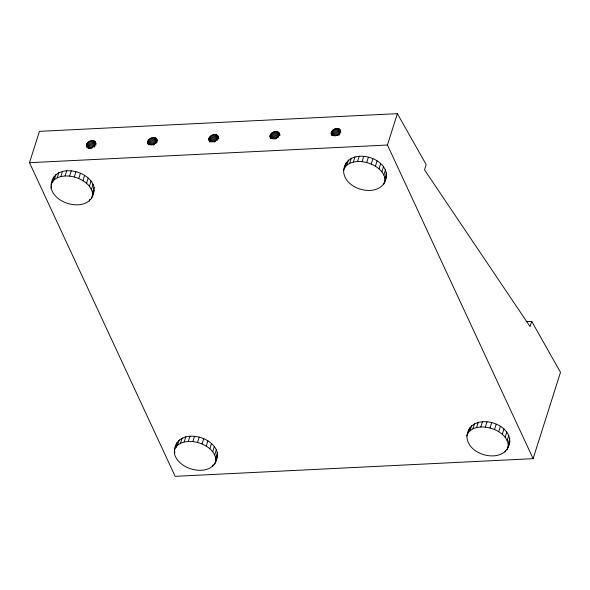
<?xml version="1.0" encoding="UTF-8"?>
<svg xmlns="http://www.w3.org/2000/svg" width="590" height="590" viewBox="0 0 590 590"><rect width="100%" height="100%" fill="white"/><g stroke="black" fill="none" stroke-linecap="round" stroke-linejoin="round"><path stroke-width="0.89" d="M51.123 188.129C49.656 162.088 89.429 168.172 94.068 187.443C95.543 213.484 55.762 207.4 51.123 188.129L51.677 186.388M52.79 182.126L52.82 179.78M92.379 195.799L92.416 192.672L94.068 187.443M174.419 453.592C172.944 427.551 212.725 433.635 217.363 452.906C218.838 478.947 179.058 472.863 174.419 453.592L174.972 451.851M176.085 447.581L176.108 445.236M215.675 461.255L215.711 458.128L217.363 452.906M343.623 170.547C343.424 191.234 383.876 199.951 386.502 176.115C386.693 155.428 346.242 146.711 343.623 170.547L346.345 162.464M345.261 166.889L345.275 165.325M384.842 181.344L384.872 178.217L386.531 172.988M466.911 436.01C466.72 456.697 507.171 465.414 509.797 441.578C509.989 420.891 469.537 412.174 466.911 436.01L469.64 427.927M468.556 432.345L468.571 430.781M508.138 446.8L508.167 443.673L509.826 438.451M86.361 145.258C86.605 141.054 94.806 138.237 95.816 143.193C95.573 147.397 87.372 150.214 86.361 145.258L87.512 147.736M147.559 142.234C147.802 138.031 156.003 135.213 157.014 140.169C156.77 144.373 148.569 147.19 147.559 142.234L148.709 144.712M208.757 139.21C209 135.007 217.201 132.19 218.212 137.146C217.968 141.349 209.767 144.167 208.757 139.21L209.907 141.689M269.955 136.187C270.205 131.983 278.399 129.166 279.409 134.122C279.166 138.326 270.965 141.143 269.955 136.187L271.112 138.665M331.16 133.163C331.403 128.952 339.604 126.142 340.607 131.091C340.364 135.302 332.163 138.119 331.16 133.163L332.31 135.641M531.715 321.366L560.5 372.312L533.109 458.651L175.171 476.344L29.5 162.7L39.449 131.349L397.387 113.656L426.172 164.603L424.512 169.832L530.056 326.587L531.715 321.366L526.192 321.639M51.16 185.002L53.882 176.919M52.23 182.148L54.273 179.707L55.932 174.478M54.273 179.707L57.201 177.797L58.852 172.575M57.201 177.797L60.851 176.528L62.511 171.299M60.851 176.528L65.055 175.945L66.714 170.724M65.055 175.945L69.598 176.093L71.25 170.864M69.598 176.093L74.244 176.956L75.904 171.727M92.416 192.672C90.985 185.798 84.849 181.204 78.765 178.497L80.424 173.268M82.939 180.629L84.599 175.407M86.553 183.254L88.212 178.025M89.429 186.241L91.081 181.012M91.413 189.427L93.073 184.205M89.267 201.094L89.82 199.354M91.31 198.653L94.039 190.57M174.456 450.465L177.177 442.382M175.518 447.603L177.568 445.162L179.227 439.941M177.568 445.162L180.496 443.26L182.148 438.031M180.496 443.26L184.146 441.984L185.806 436.762M184.146 441.984L188.35 441.409L190.01 436.18M188.35 441.409L192.893 441.556L194.545 436.327M192.893 441.556L197.539 442.419L199.199 437.19M215.711 458.128C214.281 451.254 208.145 446.667 202.06 443.953L203.72 438.731M206.234 446.092L207.894 440.863M209.848 448.717L211.508 443.488M212.717 451.697L214.377 446.475M214.708 454.89L216.368 449.661M212.562 466.557L213.115 464.817M214.605 464.116L217.334 456.033M344.685 167.693L346.736 165.252L348.395 160.023M346.736 165.252L349.656 163.341L351.316 158.12M349.656 163.341L353.314 162.073L354.974 156.844M353.314 162.073L357.518 161.49L359.177 156.269M357.518 161.49L362.054 161.638L363.713 156.409M362.054 161.638L366.707 162.501L368.367 157.279M384.872 178.217C383.448 171.343 377.312 166.749 371.228 164.042L372.887 158.813M375.402 166.174L377.062 160.952M379.016 168.799L380.675 163.578M533.109 458.651L387.438 145.015L397.387 113.656M381.885 171.786L383.544 166.557M383.876 174.972L385.528 169.75M383.773 184.198L386.502 176.115M467.981 433.156L470.031 430.707L471.69 425.486M470.031 430.707L472.951 428.805L474.611 423.576M472.951 428.805L476.609 427.529L478.269 422.307M476.609 427.529L480.813 426.954L482.473 421.725M480.813 426.954L485.349 427.101L487.008 421.872M485.349 427.101L490.002 427.964L491.654 422.735M508.167 443.673C506.736 436.799 500.6 432.212 494.523 429.498L496.183 424.276M498.698 431.637L500.357 426.408M502.311 434.262L503.971 429.033M505.18 437.242L506.84 432.02M507.171 440.435L508.823 435.206M505.018 452.102L505.571 450.362M507.068 449.661L509.797 441.578M29.5 162.7L387.438 145.015M366.707 162.501L371.228 164.042M74.244 176.956L78.765 178.497M490.002 427.964L494.523 429.498M197.539 442.419L202.06 443.953M339.648 129.129L340.799 131.607M338.918 128.738L340.836 132.861M338.033 128.509L339.951 132.639M337.045 128.472L339.729 134.255M335.998 128.613L339.066 135.221M334.943 128.93L338.011 135.538M333.933 129.409L336.617 135.191M333.026 130.021L335.71 135.803M332.259 130.744L334.56 135.7M331.676 131.533L333.593 135.663M331.3 132.352L332.834 135.656M331.248 133.923L332.015 135.575M278.989 132.698L280.139 135.176M278.451 132.153L279.601 134.631M277.72 131.762L279.254 135.066M276.835 131.533L278.753 135.663M275.847 131.496L278.532 137.278M274.793 131.636L277.484 137.418M273.738 131.953L276.813 138.561M272.735 132.433L275.803 139.041M271.828 133.052L274.512 138.834M271.061 133.768L273.362 138.724M270.471 134.557L272.396 138.687M270.102 135.383L271.636 138.687M270.05 136.946L270.817 138.598M217.791 135.722L218.558 137.374M217.253 135.176L218.787 138.48M216.523 134.786L218.057 138.09M215.638 134.564L217.939 139.52M214.649 134.52L217.334 140.302M213.595 134.66L216.279 140.442M212.54 134.977L215.608 141.585M211.537 135.457L214.605 142.065M210.623 136.076L213.315 141.858M209.863 136.792L212.164 141.748M209.273 137.588L211.191 141.711M208.904 138.407L210.438 141.711M208.853 139.97L209.944 142.286M156.593 138.746L157.36 140.398M156.055 138.2L157.206 140.678M155.325 137.809L157.242 141.939M154.44 137.588L156.741 142.544M153.444 137.544L156.136 143.326M152.397 137.684L155.082 143.466M151.342 138.001L154.41 144.609M150.339 138.48L153.407 145.088M149.425 139.1L152.109 144.882M148.658 139.823L150.966 144.771M148.075 140.612L149.993 144.742M147.707 141.43L149.241 144.734M147.655 142.994L148.422 144.646M94.85 141.224L96.008 143.702M94.12 140.833L96.037 144.963M93.242 140.612L95.16 144.742M92.246 140.567L94.931 146.35M91.199 140.708L94.267 147.316M90.145 141.032L92.829 146.814M89.142 141.512L92.21 148.112M88.227 142.124L91.295 148.732M87.46 142.846L90.145 148.628M86.877 143.636L89.178 148.591M86.509 144.454L88.426 148.584M86.457 146.018L87.224 147.67"/></g></svg>
